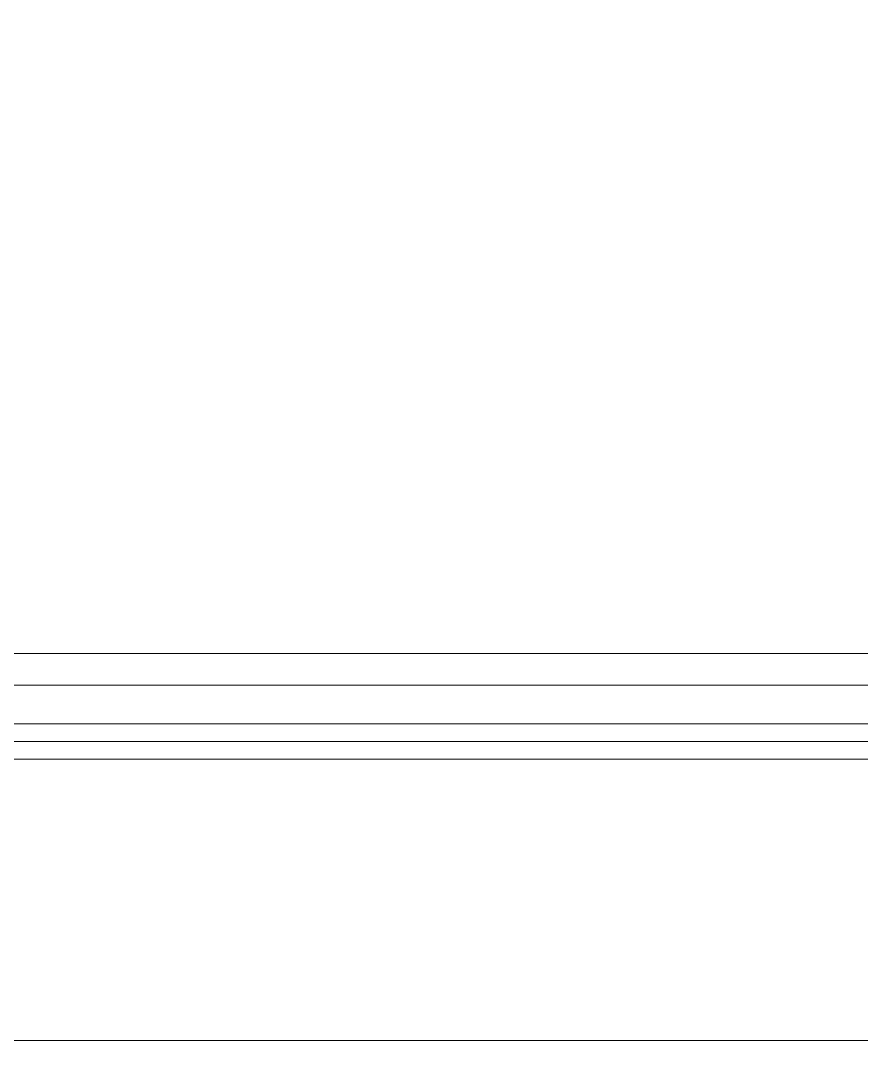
# Model space of a CAD drawing. Extents: x -3709 to 34962, y 0 to 8245.
# Drawn here: x 24156.8 to 24276.3, y 3851.5 to 3997.5 of the extents above; entities that cross this region are included whole.
import ezdxf

# ---------------------------------------------------------------- set-up
doc = ezdxf.new("R2010")
doc.units = 0
doc.layers.get('0').update_dxf_attribs({"color": 9, "lineweight": 9})
for name, color, linetype, lineweight in [('01', 9, 'Continuous', 9), ('06D', 9, 'Continuous', 9), ('10A', 9, 'Continuous', 9), ('33', 9, 'BATTING', 9)]:
    doc.layers.add(name, color=color, linetype=linetype, lineweight=lineweight)
doc.linetypes.add('BATTING', pattern='A,0.0001,-0.1,[134,ltypeshp.shx,S=0.1,R=0,X=-0.1,Y=0],-0.2,[134,ltypeshp.shx,S=0.1,R=180,X=0.1,Y=0],-0.1', length=0.4001)

# ---------------------------------------------------------------- blocks, each defined once
blk = doc.blocks.new('cephekompozit2.kat')
at = {"layer": '10A'}
blk.add_lwpolyline([(2332.75, 29565.52), (683.9, 29565.52), (683.9, 29561.02), (2332.75, 29561.02), (2332.75, 29565.52)], dxfattribs=at)
at = {"layer": '33', "ltscale": 0.2}
blk.add_lwpolyline([(3171.67, 25868.02), (2347.5, 25868.02), (2347.5, 25967.81), (687.5, 25967.81), (687.5, 27013.02), (687.37, 29553.02), (2347.5, 29553.02), (2347.5, 29653.02), (3181.67, 29653.02)], dxfattribs=at)

msp = doc.modelspace()

# ---------------------------------------------------------------- linework, layer by layer
at = {"layer": '01'}
for points in [[(24395.84, 3582.5), (24395.84, 3582.5), (24395.84, 3582.5), (23845.84, 3582.5), (23845.84, 3852.5), (24395.84, 3852.5), (24395.84, 3852.5), (24395.84, 3852.5), (24395.84, 3892.5), (23795.84, 3892.5), (23795.84, 3542.5), (24395.84, 3542.5), (24395.84, 3582.5)], [(24395.84, 3892.5), (23795.84, 3892.5), (23795.84, 3542.5), (24395.84, 3542.5), (24395.84, 3582.5), (23845.84, 3582.5), (23845.84, 3852.5), (24395.84, 3852.5)]]:
    msp.add_lwpolyline(points, close=True, dxfattribs=at)
at = {"layer": '06D', "elevation": 29.1}
msp.add_lwpolyline([(26297.31, 3997.5), (25450.84, 3997.5), (25450.84, 3897.5), (23790.84, 3897.5), (23790.84, 307.5), (25450.84, 307.5), (25450.84, 207.5), (26295.54, 207.5)], dxfattribs=at)

# ---------------------------------------------------------------- block references
msp.add_blockref('cephekompozit2.kat', (23106.14, -25658.02))

doc.saveas('drawing.dxf')
